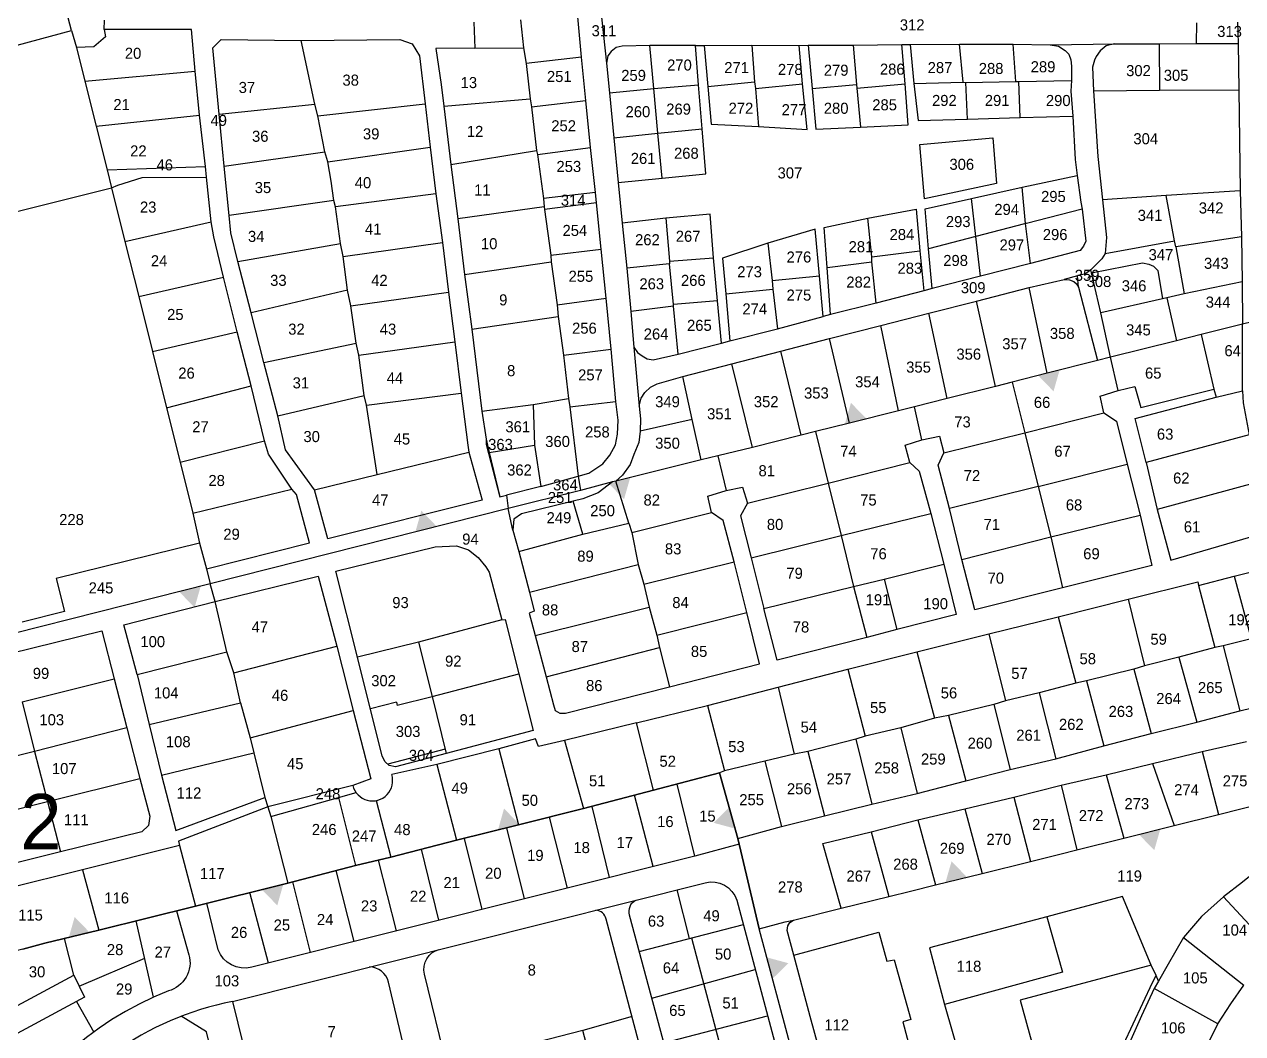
# Model space of a CAD drawing. Extents: x -493 to 187849, y -1657 to 664362.
# Drawn here: x 186497 to 187047, y 662868 to 663324 of the extents above; entities that cross this region are included whole.
import ezdxf

# ---------------------------------------------------------------- set-up
doc = ezdxf.new("R2010")
doc.units = 0
doc.header["$MEASUREMENT"] = 0
doc.layers.get('0').update_dxf_attribs({"linetype": 'CONTINUOUS'})
for name, color, linetype in [('0DXF_GUSH', 3, 'CONTINUOUS'), ('0G_GV_LIN', 10, 'CONTINUOUS'), ('1DXF_GUSH', 3, 'CONTINUOUS'), ('1G_GV_LIN', 1, 'CONTINUOUS'), ('BDIKA', 3, 'CONTINUOUS'), ('BOUNDARY', 1, 'CONTINUOUS'), ('GUSHIM', 10, 'CONTINUOUS'), ('HELKA', 3, 'CONTINUOUS')]:
    doc.layers.add(name, color=color, linetype=linetype)
doc.styles.get("Standard").update_dxf_attribs({"font": 'dimheb.shx'})

# ---------------------------------------------------------------- blocks, each defined once
blk = doc.blocks.new('TVC_FENCE')
blk.add_solid([(-0.5, 0), (0.5, 0), (0, 0.866)])

msp = doc.modelspace()

# ---------------------------------------------------------------- linework, layer by layer
at = {"layer": '0DXF_GUSH'}
for points in [[(186518.23, 663320.75), (186506.45, 663365.5)], [(186756.91, 663332.31), (186759.78, 663306)], [(186532.97, 663321.19), (186533.09, 663325.44)], [(186699.83, 663324.5), (186700.28, 663312.69)], [(186720.88, 663325.63), (186722.31, 663312.88)], [(186748.47, 663308.69), (186746.59, 663328.63)], [(187026.13, 663314.81), (187026.36, 663324.25)], [(187044.77, 663324.5), (187044.97, 663314.88)], [(186406.42, 663290.63), (186518.23, 663320.75)], [(186518.23, 663320.75), (186520.36, 663313)], [(186532.97, 663321.19), (186533.55, 663317.94), (186528.2, 663313.31), (186520.36, 663313)], [(186574, 663302.31), (186572.31, 663321.25), (186532.97, 663321.19)], [(186520.36, 663313), (186524.25, 663297.81)], [(186584.78, 663283), (186581.97, 663312.88), (186585.7, 663316.63), (186621.94, 663316.25)], [(186621.94, 663316.25), (186666.39, 663316.63), (186672.05, 663314.75), (186675.28, 663309.25), (186677.88, 663287.63)], [(186628.08, 663287.44), (186621.94, 663316.25)], [(186779.39, 663313.94), (186766.77, 663313.69), (186764.14, 663313.13), (186761.91, 663311.25), (186760.39, 663309.31), (186759.78, 663306)], [(186799.91, 663313.94), (186779.39, 663313.94)], [(186781.16, 663294.5), (186779.39, 663313.94)], [(186799.91, 663313.94), (186803.91, 663313.94)], [(186801.28, 663296.13), (186799.91, 663313.94)], [(186803.91, 663313.94), (186825.41, 663314.13)], [(186803.91, 663313.94), (186805.56, 663295.5)], [(186825.41, 663314.13), (186846.83, 663314)], [(186825.41, 663314.13), (186826.61, 663297.56)], [(186846.83, 663314), (186850.88, 663314.13)], [(186848.23, 663296.63), (186846.83, 663314)], [(186850.88, 663314.13), (186871.09, 663314.19)], [(186850.88, 663314.13), (186852.69, 663294.5)], [(186871.09, 663314.19), (186893.06, 663314.38)], [(186871.09, 663314.19), (186872.59, 663296.31)], [(186893.06, 663314.38), (186896.84, 663314.38)], [(186894.58, 663296.63), (186893.06, 663314.38)], [(186896.84, 663314.38), (186919.17, 663314.5)], [(186896.84, 663314.38), (186898.53, 663296.75)], [(186919.17, 663314.5), (186943.33, 663314.56)], [(186920.81, 663297.38), (186919.17, 663314.5)], [(186943.33, 663314.56), (186960.13, 663314.31)], [(186944.66, 663297.75), (186943.33, 663314.56)], [(186960.13, 663314.31), (186989.09, 663314.69)], [(186960.13, 663314.31), (186963.81, 663313.63), (186966.84, 663311.75), (186968.55, 663310), (186969.38, 663307.44), (186969.7, 663304.69), (186969.7, 663298.19)], [(186989.09, 663314.69), (186985.34, 663313.75), (186982.67, 663311.5), (186980.88, 663309), (186980.09, 663307.31), (186979.19, 663304.19), (186979.69, 663293.5)], [(186989.09, 663314.69), (187009.33, 663314.75)], [(187009.33, 663314.75), (187026.13, 663314.81)], [(187009.33, 663314.75), (187009.5, 663293.81)], [(187026.13, 663314.81), (187044.97, 663314.88)], [(187044.97, 663314.88), (187045.33, 663293.94)], [(186700.28, 663312.69), (186682.73, 663312.63), (186685.11, 663296.38), (186686.25, 663286.63)], [(186700.28, 663312.69), (186722.31, 663312.88)], [(186722.31, 663312.88), (186723.48, 663305.81)], [(186748.47, 663308.69), (186723.48, 663305.81)], [(186750.48, 663289.13), (186748.47, 663308.69)], [(186524.25, 663297.81), (186574, 663302.31)], [(186576, 663282.44), (186574, 663302.31)], [(186723.48, 663305.81), (186725.27, 663289.81)], [(186759.78, 663306), (186761.06, 663292.56)], [(186524.25, 663297.81), (186529.3, 663277.5)], [(186805.56, 663295.5), (186826.61, 663297.56)], [(186826.61, 663297.56), (186827.11, 663294.56)], [(186827.11, 663294.56), (186848.23, 663296.63)], [(186828.42, 663277.38), (186850.36, 663276.06), (186848.23, 663296.63)], [(186872.83, 663294.63), (186894.58, 663296.63)], [(186874.41, 663277.13), (186896.03, 663278.13), (186894.58, 663296.63)], [(186898.53, 663296.75), (186920.81, 663297.38)], [(186898.53, 663296.75), (186900.44, 663280.06), (186922.81, 663280.63)], [(186920.81, 663297.38), (186922.05, 663297.31)], [(186922.05, 663297.31), (186944.66, 663297.75)], [(186922.81, 663280.63), (186922.05, 663297.31)], [(186944.66, 663297.75), (186945.98, 663297.75)], [(186945.98, 663297.75), (186969.7, 663298.19)], [(186946.56, 663281.38), (186945.98, 663297.75)], [(186969.7, 663298.19), (186969.48, 663293.38), (186970.3, 663282.06)], [(186761.06, 663292.56), (186781.16, 663294.5)], [(186761.06, 663292.56), (186763.02, 663272.31)], [(186781.16, 663294.5), (186801.28, 663296.13)], [(186782.95, 663274.38), (186781.16, 663294.5)], [(186802.89, 663276.31), (186801.28, 663296.13)], [(186805.56, 663295.5), (186807.06, 663278.38), (186828.42, 663277.38)], [(186827.11, 663294.56), (186828.42, 663277.38)], [(186852.69, 663294.5), (186872.59, 663296.31)], [(186852.69, 663294.5), (186854.23, 663276.19), (186874.41, 663277.13)], [(186872.59, 663296.31), (186872.83, 663294.63)], [(186872.83, 663294.63), (186874.41, 663277.13)], [(186979.69, 663293.5), (187009.5, 663293.81)], [(186979.69, 663293.5), (186981.66, 663263.81), (186983.78, 663244.31)], [(187009.5, 663293.81), (187045.33, 663293.94)], [(187045.33, 663293.94), (187045.89, 663248.31)], [(186584.78, 663283), (186628.08, 663287.44)], [(186629.39, 663282.25), (186628.08, 663287.44)], [(186629.39, 663282.25), (186677.88, 663287.63)], [(186677.88, 663287.63), (186680.11, 663268)], [(186686.25, 663286.63), (186725.27, 663289.81)], [(186686.25, 663286.63), (186689.53, 663260.25)], [(186725.27, 663289.81), (186725.92, 663286.31)], [(186725.92, 663286.31), (186750.48, 663289.13)], [(186725.92, 663286.31), (186728.16, 663266.5)], [(186752.59, 663267.88), (186750.48, 663289.13)], [(186529.3, 663277.5), (186576, 663282.44)], [(186578.61, 663259.38), (186576, 663282.44)], [(186587.09, 663259.5), (186584.78, 663283)], [(186632.61, 663265.88), (186629.39, 663282.25)], [(186922.81, 663280.63), (186946.56, 663281.38)], [(186946.56, 663281.38), (186970.3, 663282.06)], [(186970.3, 663282.06), (186971.39, 663262.5), (186972.31, 663255.31)], [(186529.3, 663277.5), (186534.23, 663257.81)], [(186782.95, 663274.38), (186802.89, 663276.31)], [(186784.86, 663254.06), (186804.55, 663256), (186802.89, 663276.31)], [(186763.02, 663272.31), (186782.95, 663274.38)], [(186763.02, 663272.31), (186765.08, 663252.13)], [(186784.86, 663254.06), (186782.95, 663274.38)], [(186901.25, 663269.19), (186934.16, 663272.19), (186935.81, 663251.56), (186903.34, 663244.75), (186901.25, 663269.19)], [(186587.09, 663259.5), (186632.61, 663265.88)], [(186633.89, 663261.44), (186632.61, 663265.88)], [(186633.89, 663261.44), (186680.11, 663268)], [(186680.11, 663268), (186682.75, 663246.94)], [(186689.53, 663260.25), (186728.16, 663266.5)], [(186728.16, 663266.5), (186728.56, 663264.75)], [(186728.56, 663264.75), (186752.59, 663267.88)], [(186728.56, 663264.75), (186731.34, 663244.81)], [(186754.77, 663247.5), (186752.59, 663267.88)], [(186534.23, 663257.81), (186578.61, 663259.38)], [(186579.08, 663254.56), (186578.61, 663259.38)], [(186589.42, 663237.25), (186587.09, 663259.5)], [(186636.67, 663243.88), (186635.44, 663252.69), (186633.89, 663261.44)], [(186689.53, 663260.25), (186692.59, 663235.69)], [(186534.23, 663257.81), (186536.25, 663249.69)], [(186536.25, 663249.69), (186539.02, 663250.88), (186550.11, 663254.38), (186579.08, 663254.56)], [(186581.2, 663234.31), (186579.08, 663254.56)], [(186765.08, 663252.13), (186784.86, 663254.06)], [(186947.47, 663249.94), (186972.31, 663255.31)], [(186972.31, 663255.31), (186973.98, 663243.19), (186974.59, 663240)], [(186451.94, 663228.63), (186536.25, 663249.69)], [(186536.25, 663249.69), (186542.23, 663225.38)], [(186754.77, 663247.5), (186731.34, 663244.81)], [(186755.28, 663242.88), (186754.77, 663247.5)], [(186765.08, 663252.13), (186766.8, 663233.75)], [(186924.53, 663244.81), (186947.47, 663249.94)], [(186948.92, 663233.5), (186947.47, 663249.94)], [(187045.89, 663248.31), (187012.42, 663246.25)], [(187045.89, 663248.31), (187046.48, 663227.56)], [(186636.67, 663243.88), (186589.42, 663237.25)], [(186637.38, 663241.13), (186636.67, 663243.88)], [(186682.75, 663246.94), (186637.38, 663241.13)], [(186682.75, 663246.94), (186685.63, 663224.94)], [(186731.34, 663244.81), (186731.55, 663241.13)], [(186755.28, 663242.88), (186731.81, 663239.88)], [(186757.41, 663221.94), (186755.28, 663242.88)], [(186905.22, 663222.06), (186903.63, 663240.25), (186924.53, 663244.81)], [(186926.56, 663227.63), (186924.53, 663244.81)], [(187012.42, 663246.25), (186983.78, 663244.31)], [(186983.78, 663244.31), (186985.53, 663227.19), (186984.89, 663220)], [(187016.19, 663225.69), (187012.42, 663246.25)], [(186593.34, 663216.44), (186590.13, 663229.31), (186589.42, 663237.25)], [(186639.61, 663224.5), (186637.38, 663241.13)], [(186731.55, 663241.13), (186692.59, 663235.69)], [(186731.55, 663241.13), (186731.81, 663239.88)], [(186731.81, 663239.88), (186734.63, 663219.31)], [(186808.14, 663218.06), (186806.5, 663237.81), (186786.52, 663235.94)], [(186877.77, 663235.94), (186899.63, 663240), (186901.19, 663221.19)], [(186974.59, 663240), (186949.41, 663233.63), (186948.92, 663233.5)], [(186974.59, 663240), (186976.27, 663225.56), (186975.17, 663223.25), (186973.61, 663221.31), (186951.28, 663215.56)], [(186542.23, 663225.38), (186581.2, 663234.31)], [(186586.73, 663209.25), (186582.41, 663227.56), (186581.2, 663234.31)], [(186692.59, 663235.69), (186695.69, 663210.56)], [(186786.52, 663235.94), (186766.8, 663233.75)], [(186766.8, 663233.75), (186768.94, 663213.38)], [(186786.52, 663235.94), (186788.17, 663216.56)], [(186855.94, 663209.88), (186853.95, 663231.06), (186832.58, 663224.63)], [(186859.39, 663213.63), (186858.03, 663231.81), (186877.77, 663235.94)], [(186879.53, 663218.44), (186877.77, 663235.94)], [(186948.92, 663233.5), (186948.5, 663233.44), (186926.56, 663227.63)], [(186951.28, 663215.56), (186948.92, 663233.5)], [(186542.23, 663225.38), (186548.58, 663200.56)], [(186926.56, 663227.63), (186905.22, 663222.06)], [(186928.58, 663209.75), (186926.56, 663227.63)], [(186984.89, 663220), (187016.19, 663225.69)], [(187016.8, 663223), (187016.19, 663225.69)], [(187046.48, 663227.56), (187016.8, 663223)], [(187046.48, 663227.56), (187046.83, 663207.19)], [(186593.34, 663216.44), (186639.61, 663224.5)], [(186640.88, 663218.63), (186639.61, 663224.5)], [(186640.88, 663218.63), (186685.63, 663224.94)], [(186685.63, 663224.94), (186688.39, 663202.56)], [(186734.63, 663219.31), (186757.41, 663221.94)], [(186759.59, 663199.81), (186757.41, 663221.94)], [(186832.58, 663224.63), (186812.13, 663217.88), (186813.58, 663201.81)], [(186832.58, 663224.63), (186834.64, 663207.88)], [(186879.53, 663218.44), (186901.19, 663221.19)], [(186901.19, 663221.19), (186903.03, 663203.13)], [(186906.88, 663204.13), (186905.22, 663222.06)], [(186984.89, 663220), (186983.5, 663217.63), (186978.44, 663212.56)], [(187016.8, 663223), (187020.69, 663201.75)], [(186599.3, 663193.25), (186593.34, 663216.44)], [(186642.84, 663203.38), (186640.88, 663218.63)], [(186695.69, 663210.56), (186734.77, 663216.31)], [(186734.63, 663219.31), (186734.77, 663216.31)], [(186734.77, 663216.31), (186737.41, 663196.88)], [(186788.17, 663215.31), (186768.94, 663213.38)], [(186788.17, 663216.56), (186808.14, 663218.06)], [(186788.17, 663216.56), (186788.17, 663215.31)], [(186790.06, 663197), (186788.17, 663215.31)], [(186809.94, 663198.69), (186808.14, 663218.06)], [(186859.39, 663213.63), (186879.53, 663216.25)], [(186879.53, 663216.25), (186879.53, 663218.44)], [(186881.47, 663197.63), (186879.53, 663216.25)], [(186951.28, 663215.56), (186928.58, 663209.75)], [(186978.73, 663211.31), (187001.77, 663215.75), (187004.59, 663215.19), (187006.72, 663214.25), (187008.66, 663212.31), (187010.81, 663199.5)], [(186548.58, 663200.56), (186586.73, 663209.25)], [(186593, 663184.69), (186586.73, 663209.25)], [(186695.69, 663210.56), (186698.91, 663185.81)], [(186768.94, 663213.38), (186770.72, 663193.88)], [(186834.64, 663207.88), (186855.94, 663209.88)], [(186857.58, 663191.5), (186855.94, 663209.88)], [(186860.92, 663192.44), (186859.39, 663213.63)], [(186928.58, 663209.75), (186906.88, 663204.13)], [(186972.41, 663209.88), (186966.47, 663208.31)], [(186978.44, 663212.56), (186976.03, 663210.88), (186972.41, 663209.88)], [(186972.86, 663204.81), (186972.41, 663209.88)], [(186978.73, 663211.31), (186978.44, 663212.56)], [(186982.98, 663193.19), (186978.73, 663211.31)], [(186642.84, 663203.38), (186599.3, 663193.25)], [(186644.28, 663196.31), (186642.84, 663203.38)], [(186813.58, 663201.81), (186834.88, 663203.88)], [(186834.64, 663207.88), (186834.88, 663203.88)], [(186834.88, 663203.88), (186836.94, 663186)], [(186903.03, 663203.13), (186881.47, 663197.63)], [(186906.88, 663204.13), (186903.03, 663203.13)], [(186926.89, 663198.44), (186950.55, 663204.69)], [(186950.55, 663204.69), (186966.47, 663208.31)], [(186958.69, 663165.94), (186950.55, 663204.69)], [(186966.47, 663208.31), (186968.78, 663208.06), (186970.78, 663207.31), (186972, 663206.31), (186972.86, 663204.81)], [(186972.86, 663204.81), (186981.44, 663171.63)], [(187046.83, 663207.19), (187020.69, 663201.75)], [(187046.83, 663207.19), (187047, 663188.06)], [(186548.58, 663200.56), (186554.75, 663175.75)], [(186644.28, 663196.31), (186688.39, 663202.56)], [(186688.39, 663202.56), (186691.25, 663180.13)], [(186737.41, 663196.88), (186759.59, 663199.81)], [(186761.81, 663176.81), (186759.59, 663199.81)], [(186809.94, 663198.69), (186790.06, 663197)], [(186811.75, 663179.56), (186809.94, 663198.69)], [(186813.58, 663201.81), (186815.48, 663180.5)], [(186881.47, 663197.63), (186860.92, 663192.44)], [(186905.33, 663193.06), (186926.89, 663198.44)], [(186935.38, 663160), (186926.89, 663198.44)], [(187010.81, 663199.5), (186982.98, 663193.19)], [(187012.8, 663199.94), (187010.81, 663199.5)], [(187020.69, 663201.75), (187012.8, 663199.94)], [(187012.8, 663199.94), (187017.13, 663180.63)], [(186605.08, 663170.75), (186599.3, 663193.25)], [(186646.7, 663179.44), (186644.28, 663196.31)], [(186737.41, 663196.88), (186737.92, 663191.5)], [(186790.03, 663196.19), (186770.72, 663193.88)], [(186770.72, 663193.88), (186772.09, 663177.69)], [(186790.03, 663196.19), (186790.06, 663197)], [(186792.17, 663174.5), (186790.03, 663196.19)], [(186860.92, 663192.44), (186857.58, 663191.5)], [(186883.64, 663187.44), (186905.33, 663193.06)], [(186913.63, 663154.56), (186905.33, 663193.06)], [(186987.36, 663173.25), (186982.98, 663193.19)], [(186698.91, 663185.81), (186737.92, 663191.5)], [(186737.92, 663191.5), (186740.34, 663174.13)], [(186836.94, 663186), (186857.58, 663191.5)], [(186860.52, 663181.56), (186883.64, 663187.44)], [(186891.59, 663148.94), (186883.64, 663187.44)], [(187047, 663188.06), (187028.3, 663183.38)], [(187055.08, 663190.06), (187047, 663188.06)], [(187047, 663158), (187047, 663188.06)], [(186554.75, 663175.75), (186593, 663184.69)], [(186599.25, 663160.19), (186593, 663184.69)], [(186698.91, 663185.81), (186703.47, 663148.75)], [(186815.48, 663180.5), (186836.94, 663186)], [(186838.5, 663175.88), (186860.52, 663181.56)], [(186869.47, 663143.31), (186860.52, 663181.56)], [(187028.3, 663183.38), (187017.13, 663180.63)], [(187028.3, 663183.38), (187034.09, 663158.69)], [(186554.75, 663175.75), (186561.06, 663150.31)], [(186605.08, 663170.75), (186646.7, 663179.44)], [(186647.86, 663174.13), (186646.7, 663179.44)], [(186647.86, 663174.13), (186691.25, 663180.13)], [(186691.25, 663180.13), (186694.05, 663156.88)], [(186740.34, 663174.13), (186761.81, 663176.81)], [(186763.97, 663153.19), (186761.81, 663176.81)], [(186772.09, 663177.69), (186774.56, 663151.06)], [(186772.09, 663177.69), (186773.7, 663175.25), (186775.92, 663173.75), (186778.19, 663172.44), (186780.89, 663172), (186792.17, 663174.5)], [(186792.17, 663174.5), (186811.75, 663179.56)], [(186811.75, 663179.56), (186815.48, 663180.5)], [(186816.41, 663170.13), (186838.5, 663175.88)], [(186847.67, 663138), (186838.5, 663175.88)], [(187017.13, 663180.63), (186987.36, 663173.25)], [(186611.27, 663146.75), (186605.08, 663170.75)], [(186650.39, 663155.94), (186647.86, 663174.13)], [(186740.34, 663174.13), (186742.56, 663154.44)], [(186794.27, 663164.38), (186816.41, 663170.13)], [(186825.66, 663132.44), (186816.41, 663170.13)], [(186981.44, 663171.63), (186958.69, 663165.94)], [(186987.36, 663173.25), (186981.44, 663171.63)], [(186990.83, 663158.06), (186987.36, 663173.25)], [(186958.69, 663165.94), (186942.97, 663161.94)], [(186561.06, 663150.31), (186599.25, 663160.19)], [(186605.33, 663135.44), (186599.25, 663160.19)], [(186774.56, 663151.06), (186775.42, 663154.69), (186777.08, 663157.19), (186779.63, 663159.63), (186782.67, 663161.19), (186794.27, 663164.38)], [(186798.5, 663145), (186794.27, 663164.38)], [(186935.38, 663160), (186913.63, 663154.56)], [(186942.97, 663161.94), (186935.38, 663160)], [(186942.97, 663161.94), (186948.69, 663138.94)], [(186990.83, 663158.06), (186998.3, 663159.94), (187001.11, 663150.5), (187034.09, 663158.69)], [(186611.27, 663146.75), (186650.39, 663155.94)], [(186651.44, 663151.56), (186650.39, 663155.94)], [(186651.44, 663151.56), (186694.05, 663156.88)], [(186694.05, 663156.88), (186697.16, 663133.44), (186697.58, 663130.25)], [(186726.67, 663151.75), (186742.56, 663154.44)], [(186742.56, 663154.44), (186743.25, 663150.81)], [(186913.63, 663154.56), (186898.77, 663150.75)], [(186984.28, 663148.06), (186982.72, 663155.63), (186990.83, 663158.06)], [(187003.39, 663125.56), (186998.44, 663145.44), (187035.03, 663155.06)], [(187034.09, 663158.69), (187035.03, 663155.06)], [(187035.03, 663155.06), (187047, 663158)], [(187047, 663158), (187047.19, 663152.5), (187049.97, 663138.13)], [(186561.06, 663150.31), (186567.19, 663125.75)], [(186656.17, 663120.19), (186651.44, 663151.56)], [(186703.47, 663148.75), (186726.67, 663151.75)], [(186703.47, 663148.75), (186705.47, 663136.19)], [(186726.67, 663151.75), (186727.22, 663133.5)], [(186743.25, 663150.81), (186763.97, 663153.19)], [(186743.25, 663150.81), (186747.02, 663119.38)], [(186747.02, 663119.38), (186751.78, 663120.81), (186758.09, 663124.94), (186761.3, 663128.94), (186763.78, 663133.63), (186764.69, 663138.44), (186765.02, 663144.75), (186763.97, 663153.19)], [(186774.56, 663151.06), (186775.11, 663145.38), (186774.95, 663139.81)], [(186891.59, 663148.94), (186869.47, 663143.31)], [(186898.77, 663150.75), (186891.59, 663148.94)], [(186902.16, 663135.88), (186898.77, 663150.75)], [(186948.69, 663138.94), (186984.28, 663148.06)], [(186984.28, 663148.06), (186990.03, 663144.25), (186994.88, 663124.88)], [(186627.95, 663113.31), (186614.84, 663131.38), (186611.27, 663146.75)], [(186798.5, 663145), (186774.95, 663139.81)], [(186802.52, 663126.81), (186798.5, 663145)], [(186869.47, 663143.31), (186854.09, 663139.56)], [(186774.95, 663139.81), (186774.33, 663134.63), (186772.16, 663129.19), (186770.42, 663124.69), (186766.95, 663119.81), (186764, 663117.19)], [(186847.67, 663138), (186825.66, 663132.44)], [(186854.09, 663139.56), (186847.67, 663138)], [(186854.09, 663139.56), (186859.83, 663116.25)], [(186902.16, 663135.88), (186910.13, 663137.56), (186912.06, 663130)], [(186912.06, 663130), (186948.69, 663138.94)], [(186948.69, 663138.94), (186954.63, 663114.75)], [(187049.97, 663138.13), (187003.39, 663125.56)], [(186567.19, 663125.75), (186605.33, 663135.44)], [(186617.63, 663113.63), (186607.17, 663129.31), (186605.33, 663135.44)], [(186705.47, 663136.19), (186705.36, 663133.88), (186711.64, 663110.06)], [(186705.47, 663136.19), (186706.83, 663130.06)], [(186706.83, 663130.06), (186727.22, 663133.5)], [(186727.22, 663133.5), (186730.09, 663114.69)], [(186825.66, 663132.44), (186809.97, 663128.56)], [(186896.69, 663125.56), (186894.66, 663133.5), (186902.16, 663135.88)], [(186697.58, 663130.25), (186703.66, 663108.63), (186633.92, 663091.13), (186627.95, 663113.31)], [(186656.17, 663120.19), (186697.58, 663130.25)], [(186706.83, 663130.06), (186711.64, 663110.06)], [(186802.52, 663126.81), (186764, 663117.19)], [(186809.97, 663128.56), (186802.52, 663126.81)], [(186809.97, 663128.56), (186813.77, 663113)], [(186914.66, 663104.75), (186909.5, 663124.44), (186912.06, 663130)], [(186567.19, 663125.75), (186572.97, 663102.69)], [(186859.83, 663116.25), (186896.69, 663125.56)], [(186896.69, 663125.56), (186901, 663121.63), (186906.27, 663102.63)], [(186954.63, 663114.75), (186994.88, 663124.88)], [(186994.88, 663124.88), (187000.69, 663101.88)], [(187003.39, 663125.56), (187008.5, 663104.38)], [(186627.95, 663113.31), (186656.17, 663120.19)], [(186730.09, 663114.69), (186747.02, 663119.38)], [(186762.47, 663116.81), (186756.03, 663111.88), (186749, 663109.25), (186744.72, 663108.13)], [(186747.02, 663119.38), (186747.97, 663112.94)], [(186762.47, 663116.81), (186747.97, 663112.94)], [(186764, 663117.19), (186762.47, 663116.81)], [(186769.78, 663098.25), (186764, 663117.19)], [(186823.42, 663107.25), (186859.83, 663116.25)], [(186859.83, 663116.25), (186865.67, 663092.69)], [(187053.88, 663116.75), (187008.5, 663104.38)], [(186572.97, 663102.69), (186617.63, 663113.63)], [(186579.16, 663077.63), (186625.59, 663089.25), (186619.77, 663111.19), (186617.63, 663113.63)], [(186711.64, 663110.06), (186714.58, 663110.81)], [(186730.09, 663114.69), (186714.58, 663110.81)], [(186714.58, 663110.81), (186715.33, 663104.81)], [(186747.97, 663112.94), (186715.33, 663104.81)], [(186807.2, 663103), (186805.5, 663110.44), (186813.77, 663113)], [(186813.77, 663113), (186821.2, 663114.44), (186823.42, 663107.25)], [(186954.63, 663114.75), (186914.66, 663104.75)], [(186954.63, 663114.75), (186960.47, 663092)], [(186715.33, 663104.81), (186580.72, 663070.75)], [(186717.48, 663095.06), (186715.33, 663104.81)], [(186744.72, 663108.13), (186721.36, 663102.38), (186717.94, 663100), (186717.48, 663095.06)], [(186749.08, 663093.25), (186744.72, 663108.13)], [(186823.42, 663107.25), (186820.25, 663101.44), (186825.09, 663082.56)], [(186920.27, 663081.81), (186914.66, 663104.75)], [(187008.5, 663104.38), (187014.56, 663081.44), (187057.98, 663094.06)], [(186572.97, 663102.69), (186575.91, 663089.19)], [(186771.16, 663094), (186807.2, 663103)], [(186817.42, 663080.69), (186812.5, 663099.44), (186807.2, 663103)], [(186865.67, 663092.69), (186906.27, 663102.63)], [(186906.27, 663102.63), (186912.02, 663079.63)], [(186960.47, 663092), (187000.69, 663101.88)], [(187000.69, 663101.88), (187006.09, 663079.13), (186965.7, 663069)], [(186717.48, 663095.06), (186720.19, 663085.38)], [(186720.19, 663085.38), (186749.08, 663093.25)], [(186749.08, 663093.25), (186769.78, 663098.25)], [(186769.78, 663098.25), (186771.16, 663094)], [(186771.16, 663094), (186774.09, 663079.5)], [(186575.91, 663089.19), (186511.16, 663073.13), (186515.02, 663058.31), (186495.83, 663053.5)], [(186575.91, 663089.19), (186579.16, 663077.63)], [(186647.28, 663037.63), (186637.59, 663076.5), (186682.34, 663087.56), (186691.98, 663087.94), (186697.5, 663086.13), (186701.84, 663082.75), (186705.2, 663078.5), (186706.81, 663076), (186712.55, 663054.5)], [(186825.09, 663082.56), (186865.67, 663092.69)], [(186865.67, 663092.69), (186871.23, 663069.63)], [(186920.27, 663081.81), (186960.47, 663092)], [(186960.47, 663092), (186965.7, 663069)], [(186720.19, 663085.38), (186724.97, 663067.06)], [(186825.09, 663082.56), (186830.8, 663059.69)], [(186579.16, 663077.63), (186580.72, 663070.75)], [(186724.97, 663067.06), (186774.09, 663079.5)], [(186774.09, 663079.5), (186776.59, 663070.63)], [(186776.59, 663070.63), (186817.42, 663080.69)], [(186823.2, 663057.81), (186817.42, 663080.69)], [(186885.19, 663072.94), (186912.02, 663079.63)], [(186912.02, 663079.63), (186917.67, 663056.88), (186890.86, 663050.13)], [(186965.7, 663069), (186926.03, 663059), (186920.27, 663081.81)], [(187043.25, 663074.31), (187060.67, 663078.63)], [(186583.03, 663062.75), (186629.55, 663074.31), (186638.02, 663042.63)], [(186871.23, 663069.63), (186885.19, 663072.94)], [(186885.19, 663072.94), (186890.86, 663050.13)], [(186995.38, 663063.94), (187026.72, 663071.69), (187027.09, 663070.06)], [(187027.09, 663070.06), (187043.25, 663074.31)], [(187043.25, 663074.31), (187050.88, 663046)], [(186580.72, 663070.75), (186441.45, 663035.63), (186394, 663023.5)], [(186583.03, 663062.75), (186580.72, 663070.75)], [(186724.97, 663067.06), (186727.11, 663058.44), (186724.88, 663057.5), (186727.5, 663047.38)], [(186776.59, 663070.63), (186778.95, 663060.25)], [(186830.8, 663059.69), (186871.23, 663069.63)], [(186871.23, 663069.63), (186877.25, 663046.56)], [(187027.09, 663070.06), (187034.42, 663042)], [(186547.78, 663029.81), (186541.8, 663052.25), (186583.03, 663062.75)], [(186588.34, 663040.13), (186583.03, 663062.75)], [(186727.5, 663047.38), (186778.95, 663060.25)], [(186778.95, 663060.25), (186782.41, 663047.56)], [(186963.67, 663055.94), (186995.38, 663063.94)], [(186995.38, 663063.94), (187002.69, 663033.69)], [(186712.55, 663054.5), (186674.83, 663044.5)], [(186712.55, 663054.5), (186713.92, 663054.69), (186720.22, 663030.19)], [(186782.41, 663047.56), (186823.2, 663057.81)], [(186788.13, 663024.25), (186828.88, 663034.63), (186823.2, 663057.81)], [(186877.25, 663046.56), (186836.75, 663036.31), (186830.8, 663059.69)], [(186932.36, 663048.19), (186963.67, 663055.94)], [(186963.67, 663055.94), (186971.66, 663025.88)], [(186490.27, 663039.31), (186531.83, 663049.63), (186537.44, 663027.81)], [(186890.86, 663050.13), (186877.25, 663046.56)], [(186674.83, 663044.5), (186647.28, 663037.63)], [(186674.83, 663044.5), (186681.05, 663019.94)], [(186727.5, 663047.38), (186732.52, 663028.81)], [(186782.41, 663047.56), (186783.63, 663042)], [(186899.89, 663040.13), (186932.36, 663048.19)], [(186932.36, 663048.19), (186939.97, 663017.94)], [(187050.88, 663046), (187038.3, 663042.81)], [(186547.78, 663029.81), (186588.34, 663040.13)], [(186591.42, 663030.63), (186588.34, 663040.13)], [(186591.42, 663030.63), (186638.02, 663042.63)], [(186638.02, 663042.63), (186645.38, 663013.5)], [(186732.52, 663028.81), (186783.63, 663042)], [(186783.63, 663042), (186788.13, 663024.25)], [(186868.75, 663032.25), (186899.89, 663040.13)], [(186899.89, 663040.13), (186907.88, 663010.06)], [(187034.42, 663042), (187018.17, 663037.63)], [(187038.3, 663042.81), (187034.42, 663042)], [(187038.3, 663042.81), (187045.77, 663013.44)], [(186687.31, 662994.19), (186664.48, 662988.19), (186661.58, 662988.75), (186659.78, 662990.44), (186658.47, 662993), (186647.28, 663037.63)], [(187002.69, 663033.69), (186997.91, 663032.25)], [(187018.17, 663037.63), (187002.69, 663033.69)], [(187018.17, 663037.63), (187026.27, 663008.38)], [(186495.84, 663017.44), (186537.44, 663027.81)], [(186537.44, 663027.81), (186543.2, 663005.75)], [(186547.78, 663029.81), (186553.25, 663007.25)], [(186594.45, 663017.06), (186591.42, 663030.63)], [(186681.05, 663019.94), (186720.22, 663030.19)], [(186720.22, 663030.19), (186726.59, 663004.5), (186687.31, 662994.19)], [(186732.52, 663028.81), (186735.78, 663016.06), (186736.61, 663013.56), (186738.73, 663012.44), (186741.31, 663012.31), (186788.13, 663024.25)], [(186837.22, 663024.13), (186868.75, 663032.25)], [(186868.75, 663032.25), (186876.5, 663002)], [(186976.53, 663027), (186971.66, 663025.88)], [(186997.91, 663032.25), (186976.53, 663027)], [(186976.53, 663027), (186984.38, 662997.56)], [(186997.91, 663032.25), (187005.66, 663003.13)], [(186805.34, 663015.88), (186837.22, 663024.13)], [(186837.22, 663024.13), (186844.52, 662993.88)], [(186955.16, 663021.56), (186939.97, 663017.94)], [(186971.66, 663025.88), (186955.16, 663021.56)], [(186955.16, 663021.56), (186962.73, 662991.81)], [(186495.84, 663017.44), (186501.48, 662995)], [(186553.25, 663007.25), (186594.45, 663017.06)], [(186594.45, 663017.06), (186598.77, 663001.19)], [(186681.05, 663019.94), (186687.31, 662994.19)], [(186934.67, 663016.25), (186914.2, 663011.31)], [(186939.97, 663017.94), (186934.67, 663016.25)], [(186934.67, 663016.25), (186942.03, 662986.88)], [(187045.77, 663013.44), (187071.8, 663019.69)], [(186598.77, 663001.19), (186645.38, 663013.5)], [(186645.38, 663013.5), (186653.33, 662982.72)], [(186773.3, 663007.94), (186805.34, 663015.88)], [(186805.34, 663015.88), (186813.06, 662986.25)], [(186914.2, 663011.31), (186907.88, 663010.06)], [(186914.2, 663011.31), (186922.03, 662981.81)], [(187026.27, 663008.38), (187045.77, 663013.44)], [(186543.2, 663005.75), (186501.48, 662995)], [(186543.2, 663005.75), (186548.98, 662982.88)], [(186553.25, 663007.25), (186558.8, 662984.38)], [(186773.3, 663007.94), (186740.78, 663000)], [(186780.94, 662977.56), (186773.3, 663007.94)], [(186892.64, 663005.75), (186876.5, 663002)], [(186907.88, 663010.06), (186892.64, 663005.75)], [(186892.64, 663005.75), (186900.08, 662976.13)], [(187005.66, 663003.13), (187026.27, 663008.38)], [(186598.77, 663001.19), (186600.44, 662994.38)], [(186740.78, 663000), (186729.03, 662997.25), (186727.69, 663000.81), (186711.06, 662996.31)], [(186740.78, 663000), (186749.36, 662969.25)], [(186872.3, 663000.69), (186850.63, 662995)], [(186876.5, 663002), (186872.3, 663000.69)], [(186872.3, 663000.69), (186879.58, 662971.25)], [(186984.38, 662997.56), (187005.66, 663003.13)], [(187028.7, 662995), (187048.84, 662999.56)], [(186501.48, 662995), (186459.33, 662984.5)], [(186501.48, 662995), (186507.3, 662972.5)], [(186558.8, 662984.38), (186600.44, 662994.38)], [(186600.44, 662994.38), (186605.47, 662974.31)], [(186711.06, 662996.31), (186683.17, 662989.25)], [(186711.06, 662996.31), (186720.06, 662961.94)], [(186850.63, 662995), (186844.52, 662993.88)], [(186850.63, 662995), (186858.13, 662965.94)], [(186962.73, 662991.81), (186984.38, 662997.56)], [(187006.39, 662989.56), (187028.7, 662995)], [(187028.7, 662995), (187036.14, 662966.63)], [(186683.17, 662989.25), (186662.75, 662984.67)], [(186683.17, 662989.25), (186692.02, 662954.94)], [(186831.28, 662990.63), (186813.06, 662986.25)], [(186844.52, 662993.88), (186831.28, 662990.63)], [(186831.28, 662990.63), (186838.77, 662961.13)], [(186942.03, 662986.88), (186962.73, 662991.81)], [(186985.39, 662984.56), (187006.39, 662989.56)], [(187006.39, 662989.56), (187016.08, 662961.63)], [(186558.8, 662984.38), (186565.31, 662959.31), (186605.47, 662974.31)], [(186780.94, 662977.56), (186810.81, 662985.44)], [(186813.06, 662986.25), (186810.81, 662985.44)], [(186810.81, 662985.44), (186819.05, 662955.81)], [(186922.03, 662981.81), (186942.03, 662986.88)], [(186965.11, 662979.81), (186985.39, 662984.56)], [(186985.39, 662984.56), (186993.42, 662955.94)], [(186507.3, 662972.5), (186548.98, 662982.88)], [(186548.98, 662982.88), (186553.5, 662965.81), (186552.94, 662961.69), (186549.88, 662958.81), (186513.14, 662949.75)], [(186645.2, 662979.69), (186606.77, 662970)], [(186653.33, 662982.72), (186645.2, 662979.69)], [(186749.36, 662969.25), (186780.94, 662977.56)], [(186900.08, 662976.13), (186922.03, 662981.81)], [(186943.7, 662974.44), (186965.11, 662979.81)], [(186965.11, 662979.81), (186972.2, 662950.63)], [(186464.78, 662961.81), (186507.3, 662972.5)], [(186507.3, 662972.5), (186513.14, 662949.75)], [(186605.47, 662974.31), (186606.77, 662970)], [(186608.23, 662965.75), (186638.8, 662974.25)], [(186638.8, 662974.25), (186646.64, 662976.55)], [(186638.8, 662974.25), (186646.44, 662943.5)], [(186655.7, 662972.88), (186662.3, 662947.38)], [(186879.58, 662971.25), (186900.08, 662976.13)], [(186921.64, 662969.13), (186943.7, 662974.44)], [(186943.7, 662974.44), (186951.27, 662945.44)], [(186606.77, 662970), (186566.48, 662954.56), (186566.89, 662952.63)], [(186606.77, 662970), (186608.23, 662965.75)], [(186720.06, 662961.94), (186749.36, 662969.25)], [(186858.13, 662965.94), (186879.58, 662971.25)], [(186900.42, 662964.25), (186921.64, 662969.13)], [(186921.64, 662969.13), (186929.41, 662940)], [(187016.08, 662961.63), (187036.14, 662966.63)], [(187036.14, 662966.63), (187056.97, 662971.88)], [(186513.14, 662949.75), (186470.81, 662939.25), (186464.78, 662961.81)], [(186608.23, 662965.75), (186615.86, 662935.63)], [(186692.02, 662954.94), (186720.06, 662961.94)], [(186819.05, 662955.81), (186838.77, 662961.13)], [(186838.77, 662961.13), (186858.13, 662965.94)], [(186879.22, 662958.75), (186900.42, 662964.25)], [(186900.42, 662964.25), (186908.39, 662934.81)], [(186993.42, 662955.94), (187016.08, 662961.63)], [(186819.05, 662955.81), (186828.73, 662914.94)], [(186865.73, 662924.25), (186857.48, 662953.5), (186879.22, 662958.75)], [(186879.22, 662958.75), (186887.31, 662929.56)], [(186972.2, 662950.63), (186993.42, 662955.94)], [(186566.89, 662952.63), (186523.13, 662941.63)], [(186566.89, 662952.63), (186574.08, 662925.25)], [(186662.3, 662947.38), (186692.02, 662954.94)], [(186951.27, 662945.44), (186964.47, 662948.69), (186972.2, 662950.63)], [(186646.44, 662943.5), (186662.3, 662947.38)], [(186929.41, 662940), (186951.27, 662945.44)], [(186523.13, 662941.63), (186489.2, 662933.13)], [(186523.13, 662941.63), (186530.56, 662914.31)], [(186615.86, 662935.63), (186646.44, 662943.5)], [(186908.39, 662934.81), (186929.41, 662940)], [(187057.13, 662944.38), (187046.89, 662936.06), (187038.38, 662929.38)], [(186574.08, 662925.25), (186615.86, 662935.63)], [(186887.31, 662929.56), (186897.06, 662932), (186908.39, 662934.81)], [(186865.73, 662924.25), (186887.31, 662929.56)], [(187005.78, 662898.56), (186992.72, 662929.56), (186958.67, 662920.31)], [(187038.38, 662929.38), (187028.44, 662920.5), (187020.38, 662911)], [(187061.58, 662904.38), (187038.38, 662929.38)], [(186530.56, 662914.31), (186574.08, 662925.25)], [(186844.22, 662918.94), (186865.73, 662924.25)], [(186828.73, 662914.94), (186840.47, 662918.06), (186844.22, 662918.94)], [(186844.36, 662903.13), (186841.38, 662914.19), (186841.64, 662916.38), (186842.47, 662917.81), (186844.22, 662918.94)], [(186958.67, 662920.31), (186905.59, 662906.38), (186912.44, 662880.81)], [(186958.67, 662920.31), (186965.73, 662895.31), (186912.44, 662880.81)], [(186496.23, 662905.81), (186506.14, 662908.44), (186530.56, 662914.31)], [(186858.77, 662802.5), (186843.59, 662859.19), (186828.73, 662914.94)], [(186844.36, 662903.13), (186882.75, 662913.38), (186886.34, 662900.31), (186889.59, 662901), (186897.22, 662874), (186893.64, 662872.94), (186897.56, 662858.19)], [(187020.38, 662911), (187013.36, 662898.94), (187009, 662891.25)], [(187020.38, 662911), (187047.61, 662889.5)], [(186859.2, 662847.88), (186851.67, 662875.31), (186844.36, 662903.13)], [(187005.78, 662898.56), (186946.5, 662882.69), (186955.94, 662848.88), (186981.39, 662855.81), (186978.95, 662846.13), (186976.8, 662836.56), (186975.11, 662826.75), (186974.61, 662822.56)], [(187007.95, 662893.81), (187005.78, 662898.56)], [(187064.38, 662611.5), (187062.16, 662615.17), (187017.09, 662690), (187001.98, 662715.44), (186996.25, 662727.56), (186993.73, 662733.94), (186990.88, 662742.13), (186988.84, 662750.25), (186986.34, 662759.75), (186984.91, 662768.75), (186983.88, 662777.19), (186983.19, 662787.69), (186983.05, 662797.06), (186983.13, 662806.56), (186984.06, 662815.94), (186985.05, 662825.19), (186986.58, 662834.31), (186988.5, 662844), (186993.23, 662862.75), (187006.31, 662890.69), (187007.95, 662893.81)], [(187009, 662891.25), (187007.14, 662888.06)], [(187009, 662891.25), (187007.95, 662893.81)], [(187035.81, 662872.06), (187041.63, 662881.13), (187047.61, 662889.5)], [(187007.14, 662888.06), (187001.41, 662875.69), (186995.89, 662863.38)], [(187035.81, 662872.06), (187007.14, 662888.06)], [(186912.44, 662880.81), (186923.91, 662840.44), (186933.47, 662843.06), (186941.55, 662813.81)], [(187026.34, 662851.5), (187030.89, 662862), (187035.81, 662872.06)]]:
    msp.add_lwpolyline(points, dxfattribs=at)
msp.add_arc((186654.06, 662981.86), 9.13, 193.7886, 17.9017, dxfattribs=at)
at = {"layer": '0G_GV_LIN'}
for points in [[(187055.08, 663190.06), (187047, 663188.06), (187028.3, 663183.38), (187017.13, 663180.63), (186987.36, 663173.25), (186981.44, 663171.63), (186958.69, 663165.94), (186942.97, 663161.94), (186935.38, 663160), (186913.63, 663154.56), (186898.77, 663150.75), (186891.59, 663148.94), (186869.47, 663143.31), (186854.09, 663139.56), (186847.67, 663138), (186825.66, 663132.44), (186809.97, 663128.56), (186802.52, 663126.81), (186764, 663117.19), (186762.47, 663116.81), (186747.97, 663112.94), (186715.33, 663104.81), (186580.72, 663070.75), (186441.45, 663035.63)], [(186858.77, 662802.5), (186843.59, 662859.19), (186828.73, 662914.94), (186840.47, 662918.06), (186844.22, 662918.94), (186865.73, 662924.25), (186887.31, 662929.56), (186897.06, 662932), (186908.39, 662934.81), (186929.41, 662940), (186951.27, 662945.44), (186964.47, 662948.69), (186972.2, 662950.63), (186993.42, 662955.94), (187016.08, 662961.63), (187036.14, 662966.63), (187056.97, 662971.88)]]:
    msp.add_lwpolyline(points, dxfattribs=at)
at = {"layer": 'BDIKA', "linetype": 'CONTINUOUS'}
for p, q in [((186664.9, 663017.32), (186653.12, 663014.34)), ((186664.9, 663017.32), (186665.29, 663015.77)), ((186681.09, 663019.77), (186665.29, 663015.77)), ((186686.84, 662996.13), (186660.96, 662989.33))]:
    msp.add_line(p, q, dxfattribs=at)
at = {"layer": 'GUSHIM', "linetype": 'CONTINUOUS'}
msp.add_lwpolyline([(186828.73, 662914.94), (186819.05, 662955.81), (186810.81, 662985.44), (186780.94, 662977.56), (186749.36, 662969.25), (186720.06, 662961.94), (186692.02, 662954.94), (186662.3, 662947.38), (186646.44, 662943.5), (186615.86, 662935.63), (186574.08, 662925.25), (186530.56, 662914.31), (186506.14, 662908.44), (186496.23, 662905.81), (186462.41, 662897.25), (186428.81, 662888.81), (186423.48, 662887.44), (186393, 662880), (186384.38, 662877.44), (186394.02, 662840.19), (186397.19, 662829), (186409.89, 662780.19)], dxfattribs=at)
at = {"layer": 'HELKA', "linetype": 'CONTINUOUS'}
for points in [[(186799.7, 662947.8), (186791.6, 662980.37)], [(186780.77, 662943.05), (186772.35, 662975.3)], [(186761.05, 662938.1), (186753.26, 662970.28)], [(186742.07, 662933.34), (186734.04, 662965.43)], [(186703.66, 662923.7), (186695.58, 662955.83)], [(186722.72, 662928.49), (186714.81, 662960.63)], [(186684.1, 662918.8), (186676.2, 662950.92)], [(186664.95, 662913.99), (186656.77, 662946.03)], [(186645.82, 662909.19), (186637.64, 662941.23)], [(186626.16, 662904.26), (186618.07, 662936.2)], [(186607.11, 662899.48), (186598.74, 662931.38)], [(186797.24, 662910.61), (186791.68, 662932.63)], [(186555.26, 662884.09), (186547.35, 662918.53)], [(186774.52, 662904.78), (186821.55, 662916.86)], [(186519.26, 662894), (186514.93, 662910.55)], [(186798.21, 662910.86), (186825.33, 662807.86)], [(186521.65, 662889.07), (186551.21, 662901.74)], [(186780.2, 662883.67), (186826.95, 662896.59)], [(186394.33, 662839.72), (186437.01, 662850.17), (186448.88, 662856.28), (186519.26, 662894), (186524.04, 662884.13), (186446.33, 662842.27), (186431.53, 662812.19), (186425.63, 662810.6)], [(186520.4, 662882.17), (186528.21, 662868.28)], [(186590.8, 662882.15), (186608.16, 662811.88), (186623.13, 662749.41), (186633.78, 662742.71)], [(186603.5, 662734.38), (186608.82, 662744.97), (186579.06, 662868.39), (186567.63, 662875.43)], [(186771.29, 662875.36), (186749.14, 662868.97), (186687.67, 662853.21)], [(186785.64, 662863.42), (186832.51, 662875.71)], [(186788.27, 662811.31), (186766.08, 662805.66), (186761.84, 662820.58), (186749.14, 662868.97)]]:
    msp.add_lwpolyline(points, dxfattribs=at)
for points in [[(186819.68, 662953.13), (186799.7, 662947.8), (186599.54, 662897.58, -0.380016), (186584.34, 662905.5), (186579.29, 662926.54)], [(186590.8, 662882.15), (186804.28, 662935.79, -0.395403), (186818.62, 662927.83), (186908.2, 662591.72, -0.421081), (186900.84, 662579.34), (186887.34, 662575.33), (186868.15, 662570.87), (186850.19, 662566.41), (186769.79, 662546.96, -0.383115), (186759.86, 662552.31), (186749.82, 662594.91), (186737.95, 662644.87), (186725.82, 662694.39), (186719.72, 662720.55), (186705.9, 662777.26), (186699.44, 662803.75), (186687.67, 662853.21), (186677.57, 662894.5, -0.409911), (186684.22, 662905.63, -0.127955)], [(186807.85, 662780.78), (186770.11, 662921.19, -0.341257), (186772.92, 662927.91, -0.264915)], [(186565.55, 662923.11), (186571.18, 662903.24, -0.418485), (186561.89, 662886.89), (186555.26, 662884.09, 0.387268), (186475.31, 662699.08, 0.695344)], [(186788.27, 662811.31), (186759.63, 662919.37, 0.30711), (186754.99, 662923.41, -16.668687)], [(186692.57, 662758.9), (186661.3, 662890.92, 0.348338), (186652.69, 662897.71, 789.504385)], [(186590.8, 662882.15, 0.457529), (186488.37, 662702.68)]]:
    msp.add_lwpolyline(points, format="xyb", dxfattribs=at)

# ---------------------------------------------------------------- block references
at = {"layer": 'BOUNDARY', "color": 1, "linetype": 'CONTINUOUS', "xscale": 10, "yscale": 10, "zscale": 10}
for p, rotation in [((186959.53, 663166.15), 194.0421691873076), ((186872.26, 663144.16), 14.11437402799368), ((186765.56, 663117.39), 194.0594574512621), ((186678.28, 663095.44), 14.19937336882675), ((186571.64, 663068.46), 194.1533116826079), ((186715.61, 662960.89), 14.19937336882675), ((186816.47, 662965.08), 104.9905322995204), ((187005.01, 662958.85), 194.0807837481093), ((186917.68, 662937.08), 13.9773109930978), ((186608.97, 662933.92), 194.1533116826079), ((186521.7, 662911.91), 14.15331168260784), ((186833.45, 662897.22), 284.9250203467121)]:
    msp.add_blockref('TVC_FENCE', p, dxfattribs=dict(at, rotation=rotation))

# ---------------------------------------------------------------- texts
at = {"layer": '1DXF_GUSH'}
for s, p in [('312', (186892.22, 663320.78)), ('311', (186753.02, 663318.15)), ('313', (187035.55, 663317.83)), ('20', (186542.25, 663307.95)), ('270', (186787.12, 663302.65)), ('251', (186732.86, 663297.47)), ('259', (186766.41, 663297.96)), ('271', (186812.93, 663301.48)), ('278', (186837.15, 663300.66)), ('279', (186857.88, 663300.31)), ('286', (186883.22, 663300.78)), ('287', (186904.79, 663301.48)), ('288', (186927.86, 663301.09)), ('289', (186951.31, 663301.87)), ('302', (186994.41, 663300.12)), ('305', (187011.4, 663298.02)), ('37', (186593.65, 663292.51)), ('38', (186640.52, 663295.82)), ('13', (186693.89, 663294.72)), ('292', (186906.75, 663286.64)), ('291', (186930.59, 663286.64)), ('290', (186958.17, 663286.62)), ('21', (186537.05, 663284.79)), ('260', (186768.36, 663281.56)), ('269', (186786.73, 663282.73)), ('272', (186814.88, 663283.12)), ('277', (186838.86, 663282.47)), ('280', (186857.88, 663283.12)), ('285', (186879.77, 663284.68)), ('49', (186580.93, 663277.64)), ('252', (186734.82, 663275.2)), ('36', (186599.68, 663270.46)), ('39', (186649.76, 663271.56)), ('12', (186696.67, 663272.66)), ('304', (186997.68, 663269.35)), ('22', (186544.63, 663263.84)), ('261', (186770.71, 663260.46)), ('268', (186790.25, 663262.8)), ('46', (186556.54, 663257.55)), ('253', (186737.16, 663256.83)), ('307', (186837.01, 663253.91)), ('306', (186914.62, 663257.8)), ('40', (186646.07, 663249.5)), ('35', (186600.89, 663247.3)), ('11', (186699.98, 663246.2)), ('295', (186956, 663243.27)), ('23', (186549.07, 663238.48)), ('314', (186739.12, 663241.6)), ('294', (186934.89, 663237.41)), ('342', (187027.22, 663238.08)), ('293', (186913, 663231.94)), ('341', (186999.64, 663234.75)), ('41', (186650.67, 663228.55)), ('254', (186739.9, 663227.92)), ('284', (186887.59, 663226.08)), ('296', (186956.78, 663226.08)), ('34', (186597.85, 663225.24)), ('10', (186703.06, 663221.94)), ('262', (186772.66, 663223.74)), ('267', (186791.03, 663225.3)), ('281', (186869.09, 663220.58)), ('297', (186937.24, 663221.39)), ('276', (186841.07, 663215.92)), ('347', (187004.55, 663216.99)), ('24', (186554, 663214.22)), ('273', (186818.79, 663209.28)), ('283', (186891.17, 663210.86)), ('298', (186911.83, 663214.36)), ('343', (187029.57, 663213.08)), ('33', (186607.86, 663205.39)), ('42', (186653.48, 663205.39)), ('255', (186742.63, 663207.22)), ('263', (186774.61, 663203.81)), ('266', (186793.38, 663205.37)), ('282', (186868.04, 663204.59)), ('359', (186971.23, 663207.66)), ('308', (186976.55, 663204.86)), ('275', (186841.07, 663198.73)), ('309', (186919.76, 663202.07)), ('346', (186992.43, 663202.92)), ('9', (186711.27, 663196.57)), ('274', (186821.13, 663192.48)), ('344', (187030.36, 663195.55)), ('25', (186561.33, 663189.96)), ('32', (186616.04, 663183.34)), ('43', (186657.37, 663183.34)), ('256', (186744.2, 663183.78)), ('265', (186796.12, 663185.06)), ('358', (186959.99, 663181.43)), ('345', (186994.39, 663183)), ('264', (186776.57, 663181.15)), ('357', (186938.49, 663176.75)), ('356', (186917.77, 663172.06)), ('64', (187038.8, 663173.6)), ('355', (186895.09, 663166.2)), ('26', (186566.38, 663163.49)), ('44', (186660.5, 663161.28)), ('8', (186714.85, 663164.59)), ('257', (186746.93, 663162.68)), ('354', (186872.03, 663159.56)), ('65', (187002.94, 663163.49)), ('31', (186618.02, 663159.08)), ('353', (186848.96, 663154.48)), ('349', (186781.73, 663150.57)), ('352', (186826.29, 663150.57)), ('66', (186952.73, 663150.26)), ('351', (186805.18, 663145.1)), ('27', (186572.68, 663139.23)), ('361', (186714.1, 663139.24)), ('73', (186916.81, 663141.44)), ('30', (186622.89, 663134.82)), ('45', (186663.66, 663133.72)), ('360', (186732.08, 663132.6)), ('258', (186750.06, 663136.9)), ('63', (187008.32, 663135.92)), ('363', (186706.3, 663131.27)), ('350', (186781.73, 663131.82)), ('74', (186865.29, 663128.2)), ('67', (186961.98, 663128.2)), ('362', (186714.88, 663119.71)), ('81', (186828.4, 663119.38)), ('72', (186921.07, 663117.18)), ('62', (187015.61, 663116.07)), ('28', (186579.99, 663114.97)), ('364', (186735.63, 663112.99)), ('47', (186653.88, 663106.15)), ('251', (186733.26, 663107.28)), ('82', (186776.47, 663106.15)), ('75', (186874.31, 663106.15)), ('250', (186752.41, 663101.35)), ('68', (186967.17, 663103.94)), ('228', (186512.59, 663097.33)), ('249', (186732.7, 663098.15)), ('80', (186832.16, 663095.12)), ('71', (186930.02, 663095.12)), ('61', (187020.45, 663094.02)), ('29', (186586.72, 663090.71)), ('94', (186694.59, 663088.5)), ('83', (186786.12, 663084.09)), ('89', (186746.55, 663080.79)), ('76', (186878.88, 663081.89)), ('69', (186975.04, 663081.89)), ('79', (186840.98, 663073.07)), ('245', (186525.9, 663066.45)), ('70', (186931.85, 663070.86)), ('191', (186876.8, 663061.11)), ('93', (186663.02, 663059.83)), ('88', (186730.56, 663056.52)), ('84', (186789.46, 663059.83)), ('190', (186902.82, 663059.32)), ('192', (187040.52, 663052.07)), ('47', (186599.48, 663048.81)), ('78', (186843.87, 663048.81)), ('100', (186549.27, 663042.19)), ('87', (186743.99, 663039.98)), ('59', (187005.38, 663043.29)), ('92', (186686.85, 663033.37)), ('85', (186797.85, 663037.78)), ('58', (186973.37, 663034.47)), ('99', (186500.67, 663027.85)), ('57', (186942.53, 663027.85)), ('302', (186653.52, 663024.55)), ('86', (186750.52, 663022.34)), ('104', (186555.36, 663019.03)), ('46', (186608.62, 663017.93)), ('56', (186910.69, 663019.03)), ('264', (187008.01, 663016.48)), ('265', (187026.83, 663021.41)), ('55', (186878.77, 663012.42)), ('103', (186503.66, 663006.9)), ('91', (186693.42, 663006.9)), ('263', (186986.49, 663010.66)), ('303', (186664.58, 663001.61)), ('54', (186847.4, 663003.59)), ('261', (186944.8, 662999.91)), ('262', (186964.07, 663004.84)), ('108', (186560.78, 662996.98)), ('53', (186814.72, 662994.77)), ('260', (186922.83, 662996.32)), ('304', (186670.51, 662990.82)), ('259', (186901.76, 662989.15)), ('107', (186509.31, 662984.85)), ('45', (186615.48, 662987.05)), ('52', (186783.67, 662988.16)), ('258', (186880.69, 662985.12)), ('51', (186751.85, 662979.33)), ('257', (186859.17, 662980.19)), ('275', (187038.04, 662979.3)), ('112', (186565.63, 662973.82)), ('248', (186628.4, 662973.47)), ('49', (186689.73, 662976.03)), ('256', (186841.24, 662975.71)), ('274', (187016.08, 662975.27)), ('50', (186721.4, 662970.51)), ('255', (186819.72, 662970.79)), ('273', (186993.66, 662968.99)), ('111', (186514.74, 662961.69)), ('15', (186801.6, 662963.39)), ('272', (186973.04, 662963.62)), ('246', (186626.69, 662957.32)), ('48', (186663.85, 662957.28)), ('16', (186782.62, 662960.93)), ('271', (186951.97, 662959.59)), ('247', (186644.75, 662954.38)), ('17', (186764.33, 662951.44)), ('270', (186931.35, 662952.87)), ('19', (186723.91, 662945.64)), ('18', (186744.82, 662949.16)), ('269', (186910.28, 662948.83)), ('268', (186889.21, 662941.66)), ('117', (186576.16, 662937.43)), ('20', (186704.92, 662937.56)), ('267', (186868.14, 662936.29)), ('119', (186990.4, 662936.33)), ('21', (186686.12, 662933.34)), ('278', (186837.2, 662931.36)), ('116', (186533, 662926.4)), ('22', (186671, 662927.19)), ('115', (186494.06, 662918.68)), ('23', (186648.85, 662922.8)), ('49', (186803.44, 662918.35)), ('25', (186609.45, 662914.18)), ('24', (186628.99, 662916.65)), ('63', (186778.45, 662915.94)), ('104', (187037.87, 662911.9)), ('26', (186590.12, 662910.84)), ('28', (186534.14, 662903.06)), ('27', (186555.66, 662901.94)), ('50', (186808.72, 662901.05)), ('118', (186917.87, 662895.53)), ('30', (186498.9, 662893.04)), ('8', (186724.15, 662893.85)), ('64', (186785.18, 662894.81)), ('105', (187020.08, 662890.3)), ('29', (186538.22, 662885.26)), ('103', (186582.74, 662888.96)), ('51', (186812.09, 662878.96)), ('65', (186788.06, 662875.6)), ('112', (186858.16, 662869.06)), ('7', (186633.8, 662865.99)), ('106', (187010.08, 662867.72))]:
    msp.add_text(s, height=5, dxfattribs=at).set_placement(p)
at = {"layer": '1G_GV_LIN'}
msp.add_text('6492', height=25, dxfattribs=at).set_placement((186439.28, 662950.86))

doc.saveas('drawing.dxf')
